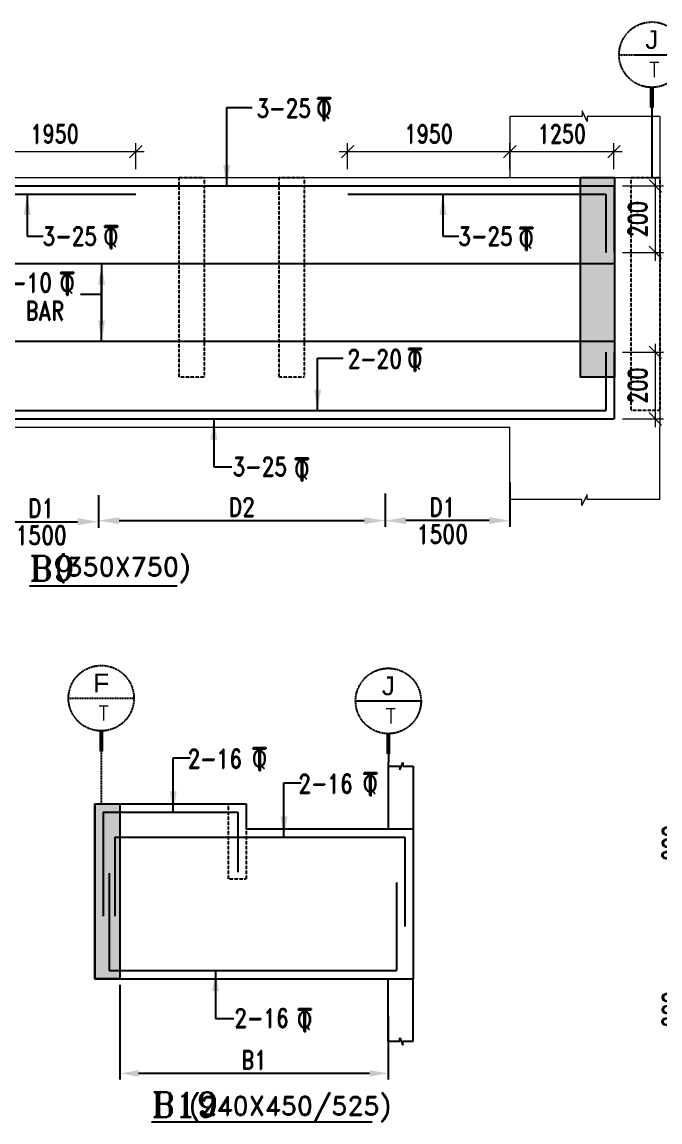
# Model space of a CAD drawing. Header units: millimetres. Extents: x 2061841 to 105821645, y -77612 to 48520811.
# Drawn here: x 2689691 to 2697358, y 29845 to 43059 of the extents above; entities that cross this region are included whole.
import ezdxf
from ezdxf.enums import TextEntityAlignment as Align

# ---------------------------------------------------------------- set-up
doc = ezdxf.new("R2010")
doc.units = ezdxf.units.MM
doc.header["$LTSCALE"] = 10
doc.header["$MEASUREMENT"] = 0
for name, pattern in [('$0$HIDDEN', [0.375, 0.25, -0.125]), ('BASEMENT COLUMN SETTING OUT-PART 2_R4$0$CENTER', [2, 1.25, -0.25, 0.25, -0.25]), ('CENTER', [2, 1.25, -0.25, 0.25, -0.25])]:
    doc.linetypes.add(name, pattern=pattern)
for name, color, linetype in [('A-Grid-Tower', 8, 'CENTER'), ('BASEMENT COLUMN SETTING OUT-PART 2_R4$0$A-GRID-MAIN', 2, 'BASEMENT COLUMN SETTING OUT-PART 2_R4$0$CENTER'), ('BEAM', 4, 'Continuous'), ('BEAM HATCH', 252, 'Continuous'), ('BEAM STIRRUPS', 3, 'Continuous'), ('LEADER', 3, 'Continuous'), ('REIN', 1, 'Continuous'), ('SHEET', 7, 'Continuous'), ('VIN_BEAM', 4, 'Continuous')]:
    doc.layers.add(name, color=color, linetype=linetype)
doc.layers.add('TEXT', color=2, linetype='Continuous', lineweight=25)
doc.layers.add('VIN_SLAB DIMENSION', color=3, linetype='Continuous', lineweight=13)
doc.styles.add('200', font='romand.shx', dxfattribs={"width": 0.8, "height": 225})
doc.styles.add('BASEMENT COLUMN SETTING OUT-PART 2_R4$0$MAS-TXTL', font='arial.ttf', dxfattribs={"height": 200})
doc.styles.add('BASEMENT COLUMN SETTING OUT-PART 2_R4$0$MAS-TXTS', font='romans.shx', dxfattribs={"width": 0.8, "height": 180})
doc.styles.add('PK', font='romand.shx', dxfattribs={"width": 0.7, "height": 225})
doc.styles.add('PRP 100', font='romand.shx', dxfattribs={"width": 0.75})
doc.styles.add('RD', font='romand.shx', dxfattribs={"width": 0.9, "height": 225})
doc.styles.add('ROMAND', font='romand', dxfattribs={"height": 200})
doc.styles.add('RT', font='romant.shx', dxfattribs={"height": 250})
doc.dimstyles.new('dim', dxfattribs={"dimtxt": 225, "dimasz": 150, "dimexe": 100, "dimexo": 100, "dimgap": 100, "dimtad": 1, "dimdec": 0, "dimlfac": -1, "dimrnd": 5, "dimdsep": 46, "dimtxsty": 'PRP 100', "dimblk": 'OBLIQUE', "dimcen": 1.5, "dimdle": 100, "dimclrd": 3, "dimclre": 3, "dimclrt": 2, "dimadec": 0, "dimazin": 0, "dimtfac": 1, "dimtdec": 0, "dimtix": 1, "dimtmove": 0, "dimatfit": 3, "dimldrblk": 'OBLIQUE', "dimfxl": 200, "dimlwd": -1, "dimlwe": -1, "dimarcsym": 0})
doc.dimstyles.new('GR', dxfattribs={"dimtxt": 225, "dimasz": 100, "dimexe": 50, "dimexo": 50, "dimgap": 40, "dimtad": 1, "dimdec": 0, "dimzin": 0, "dimdsep": 46, "dimtxsty": 'RD', "dimblk1": 'OBLIQUE', "dimblk2": 'OBLIQUE', "dimsah": 1, "dimcen": 0, "dimdle": 100, "dimclrd": 3, "dimclre": 3, "dimclrt": 2, "dimadec": 0, "dimazin": 0, "dimtfac": 1, "dimtdec": 0, "dimtix": 1, "dimtmove": 0, "dimatfit": 3, "dimfxl": 1, "dimtolj": 1, "dimtzin": 0, "dimarcsym": 0})
doc.dimstyles.new('GR2', dxfattribs={"dimtxt": 225, "dimasz": 100, "dimexe": 75, "dimexo": 75, "dimgap": 50, "dimtad": 1, "dimdec": 0, "dimdsep": 46, "dimtxsty": '200', "dimblk1": 'OBLIQUE', "dimblk2": 'OBLIQUE', "dimsah": 1, "dimcen": 50, "dimdle": 75, "dimclrd": 3, "dimclre": 3, "dimclrt": 2, "dimadec": 0, "dimazin": 0, "dimtfac": 1, "dimtdec": 0, "dimtix": 1, "dimtmove": 0, "dimatfit": 3, "dimldrblk": 'OBLIQUE', "dimfxl": 1, "dimtolj": 1, "dimtzin": 0, "dimarcsym": 0})

# ---------------------------------------------------------------- blocks, each defined once
blk = doc.blocks.new('_Oblique')
at = {"color": 0, "linetype": 'ByBlock', "lineweight": -2}
blk.add_line((-0.5, -0.5), (0.5, 0.5), dxfattribs=at)
blk = doc.blocks.new('*D2240')
at = {"layer": 'Defpoints', "color": 0, "transparency": 16777216}
for p in [(2691059, 41502), (2689109, 41191), (2691059, 41191)]:
    blk.add_point(p, dxfattribs=at)
at = {"layer": 'VIN_SLAB DIMENSION', "color": 3, "transparency": 16777216}
for p, q in [((2689009, 41502), (2691159, 41502)), ((2689109, 41291), (2689109, 41602)), ((2691059, 41291), (2691059, 41602))]:
    blk.add_line(p, q, dxfattribs=at)
at = {"layer": 'VIN_SLAB DIMENSION', "color": 3, "transparency": 16777216, "xscale": 150, "yscale": 150, "zscale": 150, "rotation": 180}
blk.add_blockref('_Oblique', (2689109, 41502), dxfattribs=at)
at = {"layer": 'VIN_SLAB DIMENSION', "color": 3, "transparency": 16777216, "xscale": 150, "yscale": 150, "zscale": 150}
blk.add_blockref('_Oblique', (2691059, 41502), dxfattribs=at)
at = {"layer": 'VIN_SLAB DIMENSION', "color": 2, "transparency": 16777216, "insert": (2690084, 41715), "char_height": 225, "attachment_point": 5, "style": 'PRP 100'}
blk.add_mtext('1950', dxfattribs=at)
blk = doc.blocks.new('OBLIQUE')
blk = doc.blocks.new('*D2241')
at = {"layer": 'Defpoints', "color": 0, "transparency": 16777216}
for p in [(2695554, 41502), (2693604, 41191), (2695554, 41191)]:
    blk.add_point(p, dxfattribs=at)
at = {"layer": 'VIN_SLAB DIMENSION', "color": 3, "transparency": 16777216}
for p, q in [((2693504, 41502), (2695654, 41502)), ((2693604, 41291), (2693604, 41602)), ((2695554, 41291), (2695554, 41602))]:
    blk.add_line(p, q, dxfattribs=at)
at = {"layer": 'VIN_SLAB DIMENSION', "color": 3, "transparency": 16777216, "xscale": 150, "yscale": 150, "zscale": 150, "rotation": 180}
blk.add_blockref('_Oblique', (2693604, 41502), dxfattribs=at)
at = {"layer": 'VIN_SLAB DIMENSION', "color": 3, "transparency": 16777216, "xscale": 150, "yscale": 150, "zscale": 150}
blk.add_blockref('_Oblique', (2695554, 41502), dxfattribs=at)
at = {"layer": 'VIN_SLAB DIMENSION', "color": 2, "transparency": 16777216, "insert": (2694579, 41715), "char_height": 225, "attachment_point": 5, "style": 'PRP 100'}
blk.add_mtext('1950', dxfattribs=at)
blk = doc.blocks.new('A$C33BE299A')
at = {"layer": 'SHEET', "color": 4, "style": 'ROMAND'}
for s, height, p in [('T', 170, (-16.2, 0)), ('Q', 125, (-14.4, 26.9))]:
    blk.add_text(s, height=height, dxfattribs=at).set_placement(p)
blk = doc.blocks.new('*D2211')
at = {"layer": 'BEAM STIRRUPS', "color": 3, "lineweight": -2, "ltscale": 0.25, "transparency": 16777216}
for p, q in [((2690868, 31492), (2690868, 30354)), ((2694093, 31116), (2694093, 30354)), ((2693868, 30429), (2691093, 30429))]:
    blk.add_line(p, q, dxfattribs=at)
at = {"layer": 'BEAM STIRRUPS', "color": 3, "linetype": 'Continuous', "ltscale": 0.25, "transparency": 16777216}
for points in [[(2691093, 30466), (2691093, 30391), (2690868, 30429)], [(2693868, 30466), (2693868, 30391), (2694093, 30429)]]:
    blk.add_solid(points, dxfattribs=at)
at = {"layer": 'Defpoints', "color": 0, "linetype": 'Continuous', "ltscale": 0.25, "transparency": 16777216}
for p in [(2690868, 31567, 2), (2694093, 31191, 46), (2690868, 30429)]:
    blk.add_point(p, dxfattribs=at)
at = {"layer": 'BEAM STIRRUPS', "color": 2, "linetype": 'Continuous', "ltscale": 0.25, "transparency": 16777216, "insert": (2692481, 30591), "char_height": 225, "attachment_point": 5, "rotation": 360, "style": '200'}
blk.add_mtext('\\A1;B1', dxfattribs=at)
blk = doc.blocks.new('*D2134')
at = {"layer": 'Defpoints', "color": 0, "transparency": 16777216}
for p in [(2696805, 41091, 52), (2696805, 40291, 51), (2697301, 40291)]:
    blk.add_point(p, dxfattribs=at)
at = {"layer": 'VIN_SLAB DIMENSION', "color": 3, "transparency": 16777216}
for p, q in [((2697301, 41191), (2697301, 40191)), ((2696905, 41091), (2697401, 41091)), ((2696905, 40291), (2697401, 40291))]:
    blk.add_line(p, q, dxfattribs=at)
at = {"layer": 'VIN_SLAB DIMENSION', "color": 3, "transparency": 16777216, "xscale": 150, "yscale": 150, "zscale": 150}
for p, rotation in [((2697301, 41091), 90), ((2697301, 40291), 270)]:
    blk.add_blockref('_Oblique', p, dxfattribs=dict(at, rotation=rotation))
at = {"layer": 'VIN_SLAB DIMENSION', "color": 2, "transparency": 16777216, "insert": (2697089, 40691), "char_height": 225, "attachment_point": 5, "rotation": 90, "style": 'PRP 100'}
blk.add_mtext('200', dxfattribs=at)
blk = doc.blocks.new('*D2135')
at = {"layer": 'Defpoints', "color": 0, "transparency": 16777216}
for p in [(2696805, 39091, 52), (2696805, 38291, 51), (2697301, 38291)]:
    blk.add_point(p, dxfattribs=at)
at = {"layer": 'VIN_SLAB DIMENSION', "color": 3, "transparency": 16777216}
for p, q in [((2697301, 39191), (2697301, 38191)), ((2696905, 39091), (2697401, 39091)), ((2696905, 38291), (2697401, 38291))]:
    blk.add_line(p, q, dxfattribs=at)
at = {"layer": 'VIN_SLAB DIMENSION', "color": 3, "transparency": 16777216, "xscale": 150, "yscale": 150, "zscale": 150}
for p, rotation in [((2697301, 39091), 90), ((2697301, 38291), 270)]:
    blk.add_blockref('_Oblique', p, dxfattribs=dict(at, rotation=rotation))
at = {"layer": 'VIN_SLAB DIMENSION', "color": 2, "transparency": 16777216, "insert": (2697089, 38691), "char_height": 225, "attachment_point": 5, "rotation": 90, "style": 'PRP 100'}
blk.add_mtext('200', dxfattribs=at)
blk = doc.blocks.new('*D2148')
at = {"layer": 'Defpoints', "color": 0, "transparency": 16777216}
for p in [(2697910, 33595, 52), (2697710, 32795), (2697910, 32795, 51)]:
    blk.add_point(p, dxfattribs=at)
at = {"layer": 'VIN_SLAB DIMENSION', "color": 3, "transparency": 16777216}
for p, q in [((2697710, 33695), (2697710, 32695)), ((2697810, 33595), (2697610, 33595)), ((2697810, 32795), (2697610, 32795))]:
    blk.add_line(p, q, dxfattribs=at)
at = {"layer": 'VIN_SLAB DIMENSION', "color": 3, "transparency": 16777216, "xscale": 150, "yscale": 150, "zscale": 150}
for p, rotation in [((2697710, 33595), 90), ((2697710, 32795), 270)]:
    blk.add_blockref('_Oblique', p, dxfattribs=dict(at, rotation=rotation))
at = {"layer": 'VIN_SLAB DIMENSION', "color": 2, "transparency": 16777216, "insert": (2697497, 33195), "char_height": 225, "attachment_point": 5, "rotation": 90, "style": 'PRP 100'}
blk.add_mtext('200', dxfattribs=at)
blk = doc.blocks.new('*D2151')
at = {"layer": 'Defpoints', "color": 0, "transparency": 16777216}
for p in [(2697910, 31595, 52), (2697710, 30795), (2697910, 30795, 51)]:
    blk.add_point(p, dxfattribs=at)
at = {"layer": 'VIN_SLAB DIMENSION', "color": 3, "transparency": 16777216}
for p, q in [((2697810, 31595), (2697610, 31595)), ((2697710, 31695), (2697710, 30695)), ((2697810, 30795), (2697610, 30795))]:
    blk.add_line(p, q, dxfattribs=at)
at = {"layer": 'VIN_SLAB DIMENSION', "color": 3, "transparency": 16777216, "xscale": 150, "yscale": 150, "zscale": 150}
for p, rotation in [((2697710, 31595), 90), ((2697710, 30795), 270)]:
    blk.add_blockref('_Oblique', p, dxfattribs=dict(at, rotation=rotation))
at = {"layer": 'VIN_SLAB DIMENSION', "color": 2, "transparency": 16777216, "insert": (2697497, 31195), "char_height": 225, "attachment_point": 5, "rotation": 90, "style": 'PRP 100'}
blk.add_mtext('200', dxfattribs=at)
blk = doc.blocks.new('*D2098')
at = {"layer": 'Defpoints', "color": 0, "transparency": 16777216}
for p in [(2696804, 41502), (2695554, 41191), (2696804, 41191)]:
    blk.add_point(p, dxfattribs=at)
at = {"layer": 'VIN_SLAB DIMENSION', "color": 3, "transparency": 16777216}
for p, q in [((2695454, 41502), (2696904, 41502)), ((2695554, 41291), (2695554, 41602)), ((2696804, 41291), (2696804, 41602))]:
    blk.add_line(p, q, dxfattribs=at)
at = {"layer": 'VIN_SLAB DIMENSION', "color": 3, "transparency": 16777216, "xscale": 150, "yscale": 150, "zscale": 150, "rotation": 180}
blk.add_blockref('_Oblique', (2695554, 41502), dxfattribs=at)
at = {"layer": 'VIN_SLAB DIMENSION', "color": 3, "transparency": 16777216, "xscale": 150, "yscale": 150, "zscale": 150}
blk.add_blockref('_Oblique', (2696804, 41502), dxfattribs=at)
at = {"layer": 'VIN_SLAB DIMENSION', "color": 2, "transparency": 16777216, "insert": (2696179, 41715), "char_height": 225, "attachment_point": 5, "style": 'PRP 100'}
blk.add_mtext('1250', dxfattribs=at)
blk = doc.blocks.new('BASEMENT COLUMN SETTING OUT-PART 2_R4$0$GRID TARGET1')
blk.add_wipeout([(393, -655), (392, -641), (392, -628), (390, -614), (389, -600), (387, -587), (384, -573), (381, -560), (377, -547), (373, -534), (369, -521), (364, -508), (359, -495), (353, -483), (347, -471), (340, -459), (333, -447), (325, -435), (318, -424), (309, -413), (301, -403), (292, -392), (282, -382), (273, -373), (263, -363), (252, -354), (242, -346), (231, -337), (220, -330), (208, -322), (196, -315), (184, -308), (172, -302), (160, -296), (147, -291), (134, -286), (121, -282), (108, -278), (95, -274), (82, -271), (68, -268), (55, -266), (41, -265), (27, -263), (14, -263), (0, -262), (-14, -263), (-27, -263), (-41, -265), (-55, -266), (-68, -268), (-82, -271), (-95, -274), (-108, -278), (-121, -282), (-134, -286), (-147, -291), (-160, -296), (-172, -302), (-184, -308), (-196, -315), (-208, -322), (-220, -330), (-231, -337), (-242, -346), (-252, -354), (-263, -363), (-273, -373), (-282, -382), (-292, -392), (-301, -403), (-309, -413), (-318, -424), (-325, -435), (-333, -447), (-340, -459), (-347, -471), (-353, -483), (-359, -495), (-364, -508), (-369, -521), (-373, -534), (-377, -547), (-381, -560), (-384, -573), (-387, -587), (-389, -600), (-390, -614), (-392, -628), (-392, -641), (-393, -655), (-392, -669), (-392, -682), (-390, -696), (-389, -710), (-387, -723), (-384, -737), (-381, -750), (-377, -763), (-373, -776), (-369, -789), (-364, -802), (-359, -815), (-353, -827), (-347, -839), (-340, -851), (-333, -863), (-325, -875), (-318, -886), (-309, -897), (-301, -907), (-292, -918), (-282, -928), (-273, -937), (-263, -947), (-252, -956), (-242, -964), (-231, -973), (-220, -981), (-208, -988), (-196, -995), (-184, -1002), (-172, -1008), (-160, -1014), (-147, -1019), (-134, -1024), (-121, -1028), (-108, -1032), (-95, -1036), (-82, -1039), (-68, -1042), (-55, -1044), (-41, -1046), (-27, -1047), (-14, -1047), (0, -1048), (14, -1047), (27, -1047), (41, -1046), (55, -1044), (68, -1042), (82, -1039), (95, -1036), (108, -1032), (121, -1028), (134, -1024), (147, -1019), (160, -1014), (172, -1008), (184, -1002), (196, -995), (208, -988), (220, -981), (231, -973), (242, -964), (252, -956), (263, -947), (273, -937), (282, -928), (292, -918), (301, -907), (309, -897), (318, -886), (325, -875), (333, -863), (340, -851), (347, -839), (353, -827), (359, -815), (364, -802), (369, -789), (373, -776), (377, -763), (381, -750), (384, -737), (387, -723), (389, -710), (390, -696), (392, -682), (392, -669)])
blk.add_line((-393, -655), (393, -655))
at = {"const_width": 48.8}
blk.add_lwpolyline([(0, -1048), (0, -1292)], dxfattribs=at)
blk.add_circle((0, -655), 393)
for tag, height, style, p in [('AS', 225, 'BASEMENT COLUMN SETTING OUT-PART 2_R4$0$MAS-TXTL', (0, -586)), ('REF', 180, 'BASEMENT COLUMN SETTING OUT-PART 2_R4$0$MAS-TXTS', (29, -925))]:
    blk.add_attdef(tag, text='', height=height, dxfattribs=dict(style=style)).set_placement(p, align=Align.CENTER)
blk = doc.blocks.new('*D1999')
at = {"layer": 'BEAM', "color": 3, "lineweight": -2, "transparency": 16777216}
for p, q in [((2689109, 37530), (2689109, 36981)), ((2690609, 37375), (2690609, 36981)), ((2689359, 37056), (2690359, 37056))]:
    blk.add_line(p, q, dxfattribs=at)
at = {"layer": 'BEAM', "color": 3, "transparency": 16777216}
for points in [[(2689359, 37098), (2689359, 37014), (2689109, 37056)], [(2690359, 37098), (2690359, 37014), (2690609, 37056)]]:
    blk.add_solid(points, dxfattribs=at)
at = {"layer": 'Defpoints', "color": 0, "transparency": 16777216}
for p in [(2689109, 37605, 0), (2690609, 37450, 0), (2690609, 37056)]:
    blk.add_point(p, dxfattribs=at)
at = {"layer": 'BEAM', "color": 2, "transparency": 16777216, "char_height": 225, "attachment_point": 5, "style": '200'}
for s, insert in [('\\A1;D1', (2689922, 37219)), ('\\A1;1500', (2689922, 36894))]:
    blk.add_mtext(s, dxfattribs=dict(at, insert=insert))
blk = doc.blocks.new('*D2000')
at = {"layer": 'BEAM', "color": 3, "lineweight": -2, "transparency": 16777216}
for p, q in [((2695554, 37531), (2695554, 36994)), ((2694054, 37395), (2694054, 36994)), ((2695304, 37069), (2694304, 37069))]:
    blk.add_line(p, q, dxfattribs=at)
at = {"layer": 'BEAM', "color": 3, "transparency": 16777216}
for points in [[(2694304, 37111), (2694304, 37027), (2694054, 37069)], [(2695304, 37111), (2695304, 37027), (2695554, 37069)]]:
    blk.add_solid(points, dxfattribs=at)
at = {"layer": 'Defpoints', "color": 0, "transparency": 16777216}
for p in [(2695554, 37606, 0), (2694054, 37470, 0), (2694054, 37069)]:
    blk.add_point(p, dxfattribs=at)
at = {"layer": 'BEAM', "color": 2, "transparency": 16777216, "char_height": 225, "attachment_point": 5, "style": '200'}
for s, insert in [('\\A1;D1', (2694742, 37232)), ('\\A1;1500', (2694742, 36907))]:
    blk.add_mtext(s, dxfattribs=dict(at, insert=insert))
blk = doc.blocks.new('*D2001')
at = {"layer": 'BEAM', "color": 3, "lineweight": -2, "transparency": 16777216}
for p, q in [((2694054, 37395), (2694054, 36994)), ((2690609, 37300), (2690609, 36994)), ((2690859, 37069), (2693804, 37069))]:
    blk.add_line(p, q, dxfattribs=at)
at = {"layer": 'BEAM', "color": 3, "transparency": 16777216}
for points in [[(2690859, 37111), (2690859, 37027), (2690609, 37069)], [(2693804, 37111), (2693804, 37027), (2694054, 37069)]]:
    blk.add_solid(points, dxfattribs=at)
at = {"layer": 'Defpoints', "color": 0, "transparency": 16777216}
for p in [(2694054, 37470, 14), (2690609, 37375), (2694054, 37069)]:
    blk.add_point(p, dxfattribs=at)
at = {"layer": 'BEAM', "color": 2, "transparency": 16777216, "insert": (2692332, 37232), "char_height": 225, "attachment_point": 5, "style": '200'}
blk.add_mtext('\\A1;D2', dxfattribs=at)

msp = doc.modelspace()

# ---------------------------------------------------------------- hatches: boundary and pattern name
at = {"layer": 'BEAM HATCH'}
for points in [[(2696404.1, 41190.6), (2696809.2, 41190.6), (2696808.9, 38790.6), (2696403.9, 38790.6)], [(2690568.2, 33666.8), (2690868.2, 33666.8), (2690868.2, 31566.8), (2690568.2, 31566.8)]]:
    msp.add_hatch(color=252, dxfattribs=at).paths.add_polyline_path(points)

# ---------------------------------------------------------------- linework, layer by layer
at = {"layer": 'A-Grid-Tower', "color": 6}
for p, q in [((2697259.1, 42129.2, -17), (2697258.9, 41190.6, -51.1)), ((2690643.2, 34399.5, 0), (2690643.2, 33666.8, 0)), ((2694093.2, 34266, 0), (2694093.1, 33366.8, 0))]:
    msp.add_line(p, q, dxfattribs=at)
at = {"layer": 'BEAM', "lineweight": 13}
for p, q in [((2695554.3, 41922.8, -51.6), (2695554.3, 41190.6, -51.6)), ((2696420.7, 41922.8, -103.1), (2695554.3, 41922.8, 0)), ((2696420.7, 41993.5, -103.1), (2696420.7, 41922.8, -103.1)), ((2696483.8, 41861.9, -103.1), (2696420.7, 41993.5, -103.1)), ((2696483.8, 41922.8, -103.1), (2696483.8, 41861.9, -103.1)), ((2697354.3, 41922.8, -51.6), (2696483.8, 41922.8, -103.1)), ((2697354.3, 41922.8, -51.6), (2697354.3, 41190.6, -51.6)), ((2687309.2, 41190.6, 0), (2697354.3, 41190.6, -51.6)), ((2697354.3, 41190.6, -51.6), (2697354.3, 38190.6, -51.6)), ((2689109.2, 38190.6, 0), (2695554.3, 38190.6, -51.6)), ((2695554.3, 37321.5, -51.6), (2695554.3, 38190.6, -51.6)), ((2697354.3, 37321.5, -51.6), (2697354.3, 38190.6, -51.6)), ((2696417.3, 37321.5, -103.1), (2695554.3, 37321.5, 0)), ((2696480.4, 37382.5, -103.1), (2696417.3, 37250.9, -103.1)), ((2696417.3, 37250.9, -103.1), (2696417.3, 37321.5, -103.1)), ((2696480.4, 37321.5, -103.1), (2696480.4, 37382.5, -103.1)), ((2697354.3, 37321.5, -51.6), (2696480.4, 37321.5, -103.1))]:
    msp.add_line(p, q, dxfattribs=at)
at = {"layer": 'BEAM'}
for p, q in [((2694093.1, 34117.8, 0), (2694093.1, 33366.8, 0)), ((2694093.1, 34117.8, 0), (2694230.4, 34117.8, 0)), ((2694230.4, 34076.1, 0), (2694268.8, 34165.3, 0)), ((2694230.4, 34117.8, 0), (2694230.4, 34076.1, 0)), ((2694268.8, 34165.3, 0), (2694268.8, 34117.8, 0)), ((2694268.8, 34117.8, 0), (2694393.1, 34117.8, 0)), ((2694393.1, 34117.8, 0), (2694393.1, 33366.8, 0)), ((2690568.2, 33666.8, 0), (2690568.2, 31566.8, 0)), ((2690568.2, 33666.8, 0), (2692383.9, 33666.8, 0)), ((2690568.2, 33566.8, 0), (2690568.2, 31666.8, 0)), ((2692383.9, 33666.8, 0), (2692383.9, 33366.8, 0)), ((2692383.9, 33366.8, 0), (2694393.1, 33366.8, 0)), ((2694393.1, 33366.8, 0), (2694393.1, 31566.8, 0)), ((2690568.2, 31566.8, 0), (2694393.1, 31566.8, 0)), ((2694093.1, 30815.7, 0), (2694093.1, 31566.8, 0)), ((2694393.1, 30815.7, 0), (2694393.1, 31566.8, 0)), ((2694093.1, 30815.7, 0), (2694230.4, 30815.7, 0)), ((2694230.4, 30815.7, 0), (2694230.4, 30857.5, 0)), ((2694230.4, 30857.5, 0), (2694268.8, 30768.2, 0)), ((2694268.8, 30815.7, 0), (2694393.1, 30815.7, 0)), ((2694268.8, 30768.2, 0), (2694268.8, 30815.7, 0))]:
    msp.add_line(p, q, dxfattribs=at)
at = {"layer": 'BEAM', "elevation": 0}
msp.add_lwpolyline([(2690568.2, 33666.8), (2690868.2, 33666.8), (2690868.2, 31566.8), (2690568.2, 31566.8)], close=True, dxfattribs=at)
at = {"layer": 'LEADER', "color": 3}
msp.add_line((2690648.4, 39783.9, 0), (2690394.2, 39783.9, 0), dxfattribs=at)
at = {"layer": 'REIN'}
for p, q in [((2687859.2, 41090.6, 0), (2691274.7, 41090.6, 0)), ((2687958.6, 40990.6, 0), (2691059.2, 40990.6, 0)), ((2691274.7, 41090.6, 0), (2696804.9, 41090.6, -51.6)), ((2693605.2, 40990.6, -51.6), (2696704.9, 40990.6, -51.6)), ((2696704.9, 40990.6, -51.6), (2696704.9, 40290.6, -52)), ((2696804.9, 41090.6, -51.6), (2696804.9, 40290.6, -52)), ((2687859.2, 40157.2, 0), (2696809.1, 40157.3, 0)), ((2687859.2, 39223.9, 0), (2696809, 39223, 0)), ((2696704.9, 39090.6, -49), (2696704.9, 38390.6, -49.3)), ((2696804.9, 39090.6, -49), (2696804.9, 38290.6, -49.3)), ((2687958.5, 38390.5, -1.8), (2696704.9, 38390.6, -48.8)), ((2687858.5, 38290.6, -1.9), (2696804.9, 38290.6, -49.3)), ((2696704.9, 38290.6, -49.3), (2696704.9, 38290.6, -49.3)), ((2690668.2, 33566.8, 0), (2692283.9, 33566.8, 0)), ((2690668.2, 33566.8, 0), (2690668.2, 32318.2, 0)), ((2692283.9, 33566.8, 0), (2692283.9, 32845.1, 0)), ((2690808.8, 33266.8, 0), (2694293.1, 33266.8, 0)), ((2690808.8, 33266.8, 0), (2690808.8, 32318.2, 0)), ((2694293.1, 33266.8, 0), (2694293.1, 32194, 0)), ((2690739.3, 32836, 0), (2690739.3, 31666.8, 0)), ((2694193.1, 32721.6, 0), (2694193.1, 31666.8, 0)), ((2690739.3, 31666.8, 0), (2694193.1, 31666.8, 0))]:
    msp.add_line(p, q, dxfattribs=at)
at = {"layer": 'VIN_BEAM', "linetype": '$0$HIDDEN'}
for p, q in [((2692167.9, 33666.8, 0), (2692167.9, 32766.8, 0)), ((2692383.9, 33666.8, 0), (2692383.9, 32766.8, 0)), ((2692167.9, 32766.8, 0), (2692383.9, 32766.8, 0))]:
    msp.add_line(p, q, dxfattribs=at)
at = {"layer": 'VIN_BEAM', "linetype": '$0$HIDDEN', "elevation": 0}
for points in [[(2691581.8, 41190.6), (2691881.8, 41190.6), (2691881.8, 38790.6), (2691581.8, 38790.6)], [(2692781.7, 41190.6), (2693081.7, 41190.6), (2693081.7, 38790.6), (2692781.7, 38790.6)], [(2697009.2, 41190.6), (2697354.3, 41190.6), (2697354.3, 38390.6), (2697009.2, 38390.6)]]:
    msp.add_lwpolyline(points, close=True, dxfattribs=at)
at = {"layer": 'VIN_BEAM', "elevation": 0}
msp.add_lwpolyline([(2696404.1, 41190.6), (2696809.2, 41190.6), (2696808.9, 38790.6), (2696403.9, 38790.6)], close=True, dxfattribs=at)

# ---------------------------------------------------------------- block references
at = {"layer": 'TEXT', "color": 1, "xscale": 1.600000001490116, "yscale": 1.600000001490116, "zscale": 1.600000001490116}
for p in [(2693248.6, 41877, 243658.3), (2690688.1, 40337, 243658.3), (2695679, 40317.5, 243606.7), (2690162.6, 39778.3, 243658.3), (2694340.6, 38865.7, 243658.3), (2692981.7, 37545.5, 243658.3)]:
    msp.add_blockref('A$C33BE299A', p, dxfattribs=at)
at = {"layer": 'TEXT', "color": 2, "xscale": 1.600000001490116, "yscale": 1.600000001490116, "zscale": 1.600000001490116}
for p in [(2692473.5, 34066.9, 243658), (2693804.4, 33766.9, 243658), (2693016.5, 30932.2, 243658)]:
    msp.add_blockref('A$C33BE299A', p, dxfattribs=at)

# ---------------------------------------------------------------- texts
at = {"layer": 'TEXT', "color": 2, "style": 'PK', "width": 0.8}
for s, p in [('3-25', (2692509.7, 41910.4, -0.2)), ('3-25', (2689938.9, 40372.9, 0)), ('3-25', (2694934.1, 40372.9, -51.5)), ('2X2-10', (2689088.3, 39814.8, 0)), ('FACE BAR', (2689008.3, 39478.7, 0)), ('2-20', (2693601.7, 38899.1, -0.2)), ('2-16', (2691680.8, 34097.1, -0.2)), ('2-16', (2693011.6, 33797.1, -0.2))]:
    msp.add_text(s, height=225, dxfattribs=at).set_placement(p)
for s, p in [('3-25', (2692221.6, 37605, 0)), ('2-16', (2692241.9, 30981.2, 0))]:
    msp.add_text(s, height=225, rotation=0, dxfattribs=at).set_placement(p)
at = {"layer": 'TEXT', "color": 1, "style": 'RT'}
for s, p in [('%%UB9      ', (2690667.3, 36496.2, 0)), ('%%UB19         ', (2692572.7, 30055.2, 0))]:
    msp.add_text(s, height=300, dxfattribs=at).set_placement(p, align=Align.MIDDLE_CENTER)
at = {"layer": 'TEXT', "color": 2, "style": 'RD'}
for s, p in [('(350X750)', (2690091.5, 36402.2, 0)), ('(240X450/525)', (2691701.7, 29927, 0))]:
    msp.add_text(s, height=225, dxfattribs=at).set_placement(p)

# ---------------------------------------------------------------- dimensions: what is measured, and where the dimension line sits
at = {"layer": 'BEAM'}
dim = msp.add_linear_dim(base=(2690609.2, 37056, 0.1), p1=(2689109.2, 37605.3, 0.1), p2=(2690609.2, 37450.2, 0.1), text='D1\\X1500', dimstyle='GR2', override={"dimasz": 250, "dimtxsty": '200', "dimldrblk": 'OBLIQUE'}, dxfattribs=at)
dim.commit()
dim.dimension.update_dxf_attribs({"geometry": '*D1999', "text_midpoint": (2689921.9, 37056, 0.1), "dimtype": 160})
dim = msp.add_linear_dim(base=(2694054.3, 37069.2, -51.6), p1=(2695554.3, 37605.6, -51.6), p2=(2694054.3, 37469.9, -51.6), angle=180, text='D1\\X1500', dimstyle='GR2', override={"dimasz": 250, "dimtxsty": '200', "dimldrblk": 'OBLIQUE'}, dxfattribs=at)
dim.commit()
dim.dimension.update_dxf_attribs({"geometry": '*D2000', "text_midpoint": (2694741.5, 37069.2, -51.6), "dimtype": 160})
dim = msp.add_linear_dim(base=(2694054.3, 37069.2, 0.1), p1=(2690609.2, 37375.2, 0.1), p2=(2694054.3, 37469.9, 14.1), text='D2', dimstyle='GR2', override={"dimasz": 250, "dimtxsty": '200', "dimldrblk": 'OBLIQUE'}, dxfattribs=at)
dim.commit()
dim.dimension.update_dxf_attribs({"geometry": '*D2001', "text_midpoint": (2692331.7, 37231.7, 0.1)})
at = {"layer": 'BEAM STIRRUPS', "linetype": 'Continuous', "ltscale": 0.25}
dim = msp.add_linear_dim(base=(2690868.2, 30428.9, 0), p1=(2694093.1, 31191.3, 46.4), p2=(2690868.2, 31566.8, 1.6), angle=179.99996, text='B1', dimstyle='GR2', override={"dimasz": 225, "dimtxsty": '200', "dimfxl": 3, "dimarcsym": 2}, dxfattribs=at)
dim.commit()
dim.dimension.update_dxf_attribs({"geometry": '*D2211', "text_midpoint": (2692480.7, 30428.9, 0), "dimtype": 160})
at = {"layer": 'VIN_SLAB DIMENSION'}
for base, p1, p2, picture, middle in [((2691059.2, 41502.2, 0), (2689109.2, 41190.6, 0), (2691059.2, 41190.6, 0), '*D2240', (2690084.2, 41714.7, 0)), ((2695554.3, 41502.2, -51.6), (2693604.3, 41190.6, -51.6), (2695554.3, 41190.6, -51.6), '*D2241', (2694579.3, 41714.7, -51.6)), ((2696804.3, 41502.2, -51.6), (2695554.3, 41190.6, -51.6), (2696804.3, 41190.6, -51.6), '*D2098', (2696179.3, 41714.7, -51.6))]:
    dim = msp.add_linear_dim(base=base, p1=p1, p2=p2, dimstyle='dim', dxfattribs=at)
    dim.commit()
    dim.dimension.update_dxf_attribs({"geometry": picture, "text_midpoint": middle})
for base, p1, p2, picture, middle in [((2697301.4, 40290.6, -103.1), (2696804.9, 41090.6, -51.6), (2696804.9, 40290.6, -52), '*D2134', (2697088.9, 40690.6, -103.1)), ((2697301.4, 38290.6, -100.5), (2696804.9, 39090.6, -49), (2696804.9, 38290.6, -49.3), '*D2135', (2697088.9, 38690.6, -100.5)), ((2697709.5, 32794.5, 0), (2697910.2, 33594.5, 51.6), (2697910.2, 32794.5, 51.2), '*D2148', (2697497, 33194.5, 0)), ((2697709.5, 30794.6, -1.4), (2697910.2, 31594.6, 50.1), (2697910.2, 30794.6, 49.8), '*D2151', (2697497, 31194.6, -1.4))]:
    dim = msp.add_linear_dim(base=base, p1=p1, p2=p2, angle=90, text='200', dimstyle='dim', dxfattribs=at)
    dim.commit()
    dim.dimension.update_dxf_attribs({"geometry": picture, "text_midpoint": middle})

# ---------------------------------------------------------------- leaders
at = {"layer": 'LEADER', "color": 3}
for points in [[(2692150.7, 41090.2, 0), (2692150.7, 42033, 0), (2692458.1, 42033, 0)], [(2689754.2, 40990.6, 0), (2689754.2, 40487.8, 0), (2689946.1, 40487.8, 0)], [(2694749.3, 40990.6, 0), (2694749.3, 40487.8, 0), (2694941.3, 40487.8, 0)], [(2690648.4, 40152.1, 0), (2690648.4, 39421.3, 0)], [(2690648.4, 39222.1, 0), (2690648.4, 40025, 0)], [(2693242.7, 38390.6, 0), (2693242.7, 39021.7, 0), (2693550.1, 39021.7, 0)], [(2691996.7, 38290.6, 0), (2691996.7, 37713.4, 0), (2692214.7, 37713.4, 0)], [(2691508.4, 33566.5, 0), (2691508.4, 34219.7, 0), (2691714, 34219.7, 0)], [(2692839.2, 33266.5, 0), (2692839.2, 33919.7, 0), (2693044.8, 33919.7, 0)], [(2692017, 31666.8, 0), (2692017, 31089.6, 0), (2692235, 31089.6, 0)]]:
    msp.add_leader(points, dimstyle='GR', override={"dimasz": 250}, dxfattribs=at)

# ---------------------------------------------------------------- next in the draw order: block references
at = {"layer": 'BASEMENT COLUMN SETTING OUT-PART 2_R4$0$A-GRID-MAIN', "color": 240, "true_color": 0xed1f24}
for p, values in [((2697259.1, 43321.1, -20.7), {'REF': 'T', 'AS': 'J'}), ((2690643.2, 35591.2, 0), {'REF': 'T', 'AS': 'F'}), ((2694093.2, 35557.7, 0), {'REF': 'T', 'AS': 'J'})]:
    msp.add_blockref('BASEMENT COLUMN SETTING OUT-PART 2_R4$0$GRID TARGET1', p, dxfattribs=at).add_auto_attribs(values)

doc.saveas('drawing.dxf')
